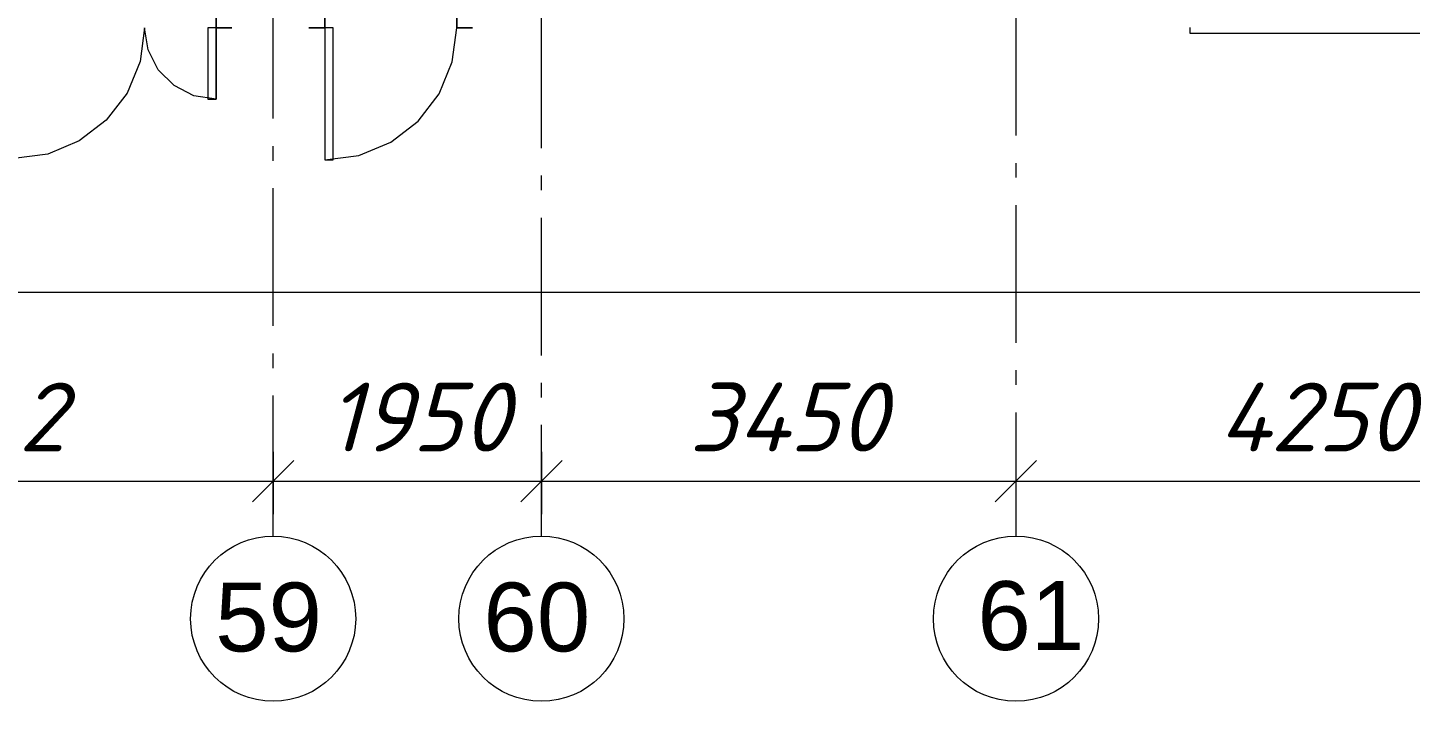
# Model space of a CAD drawing. Header units: millimetres. Extents: x -537608 to 253996, y -217170 to 186033.
# Drawn here: x -283861 to -273809, y -217170 to -212277 of the extents above; entities that cross this region are included whole.
import ezdxf

# ---------------------------------------------------------------- set-up
doc = ezdxf.new("R2010")
doc.units = ezdxf.units.MM
doc.layers.add('PDF _Геометрия', color=7, linetype='Continuous')
doc.layers.add('PDF _Текст', color=7, linetype='Continuous')
doc.styles.add('PDF ArialMT', font='arial.ttf')
doc.styles.add('PDF ISOCPEUR Italic', font='isocpeui.ttf')

msp = doc.modelspace()

# ---------------------------------------------------------------- linework, layer by layer
at = {"layer": 'PDF _Геометрия', "color": 253, "lineweight": 9, "true_color": 0xaaaaaa}
for p, q in [((-282076.17, -212937.4894), (-282076.17, -211937.4892)), ((-276676.1699, -212060.0785), (-276676.1699, -213060.0829)), ((-280126.17, -213151.3294), (-280126.17, -212151.3293)), ((-275410.9042, -212319.656), (-275410.9042, -212276.6571)), ((-273710.9031, -212319.656), (-275410.9042, -212319.656)), ((-282076.17, -213243.3209), (-282076.17, -213137.4902)), ((-276676.1699, -213260.0795), (-276676.1699, -213365.9144)), ((-280126.17, -213457.161), (-280126.17, -213351.3303)), ((-282076.17, -214443.3219), (-282076.17, -213443.3218)), ((-276676.1699, -213565.9153), (-276676.1699, -214565.9154)), ((-280126.17, -214657.1619), (-280126.17, -213657.1619)), ((-282076.17, -214749.1577), (-282076.17, -214643.3227)), ((-276676.1699, -214765.9163), (-276676.1699, -214871.7469)), ((-280126.17, -214962.9978), (-280126.17, -214857.1628)), ((-282076.17, -215970.417), (-282076.17, -214949.1586)), ((-276676.1699, -215071.7478), (-276676.1699, -215970.417)), ((-280126.17, -215970.417), (-280126.17, -215162.9943))]:
    msp.add_line(p, q, dxfattribs=at)
at = {"layer": 'PDF _Геометрия', "lineweight": 9}
for p, q in [((-282491.1714, -212277.1566), (-282491.1714, -212162.1587)), ((-282491.1714, -212162.1587), (-282491.1714, -212277.1566)), ((-281701.1705, -212277.1566), (-281701.1705, -212162.1587)), ((-281701.1705, -212162.1587), (-281701.1705, -212277.1566)), ((-280741.1702, -212277.1566), (-280741.1702, -212162.1587)), ((-280741.1702, -212162.1587), (-280741.1702, -212277.1566)), ((-283011.1703, -212277.1566), (-283043.5421, -212523.0369)), ((-282985.7203, -212437.8446), (-283011.1703, -212277.1566)), ((-282551.1722, -212277.1566), (-282551.1722, -212797.1554)), ((-282491.1714, -212277.1566), (-282551.1722, -212277.1566)), ((-282491.1714, -212797.1554), (-282491.1714, -212277.1566)), ((-282491.1714, -212277.1566), (-282376.1714, -212277.1566)), ((-282376.1714, -212277.1566), (-282491.1714, -212277.1566)), ((-282491.1714, -212277.1566), (-282491.1714, -212797.1554)), ((-281701.1705, -212277.1566), (-281816.1707, -212277.1566)), ((-281816.1707, -212277.1566), (-281701.1705, -212277.1566)), ((-281641.1699, -212277.1566), (-281701.1705, -212277.1566)), ((-281701.1705, -212277.1566), (-281701.1705, -213237.1591)), ((-281701.1705, -212277.1566), (-281701.1705, -213237.1591)), ((-281641.1699, -213237.1591), (-281641.1699, -212277.1566)), ((-280773.8822, -212525.6248), (-280741.1702, -212277.1566)), ((-280741.1702, -212277.1566), (-280626.1701, -212277.1566)), ((-280626.1701, -212277.1566), (-280741.1702, -212277.1566)), ((-282911.861, -212582.8073), (-282985.7203, -212437.8446)), ((-283043.5421, -212523.0369), (-283138.4465, -212752.1587)), ((-282796.82, -212697.8482), (-282911.861, -212582.8073)), ((-280869.7855, -212757.1579), (-280773.8822, -212525.6248)), ((-282651.8594, -212771.7075), (-282796.82, -212697.8482)), ((-283138.4465, -212752.1587), (-283289.4203, -212948.9086)), ((-282491.1714, -212797.1554), (-282651.8594, -212771.7075)), ((-282551.1722, -212797.1554), (-282491.1714, -212797.1554)), ((-281022.3482, -212955.9789), (-280869.7855, -212757.1579)), ((-283289.4203, -212948.9086), (-283486.1724, -213099.8824)), ((-281221.1715, -213108.5416), (-281022.3482, -212955.9789)), ((-283486.1724, -213099.8824), (-283715.2942, -213194.789)), ((-283715.2942, -213194.789), (-283961.1724, -213227.1565)), ((-281452.7045, -213204.4472), (-281221.1715, -213108.5416)), ((-281701.1705, -213237.1591), (-281452.7045, -213204.4472)), ((-281701.1705, -213237.1591), (-281641.1699, -213237.1591)), ((-368366.2047, -214198.2382), (-264386.1644, -214198.2382)), ((-282076.17, -215358.8314), (-282076.17, -215570.9621)), ((-280126.17, -215358.8314), (-280126.17, -215570.9621)), ((-276676.1699, -215358.8314), (-276676.1699, -215570.9621)), ((-284476.1721, -215570.9621), (-282076.17, -215570.9621)), ((-282076.17, -215570.9621), (-280126.17, -215570.9621)), ((-282076.17, -215570.9621), (-282076.17, -215810.9649)), ((-280126.17, -215570.9621), (-276676.1699, -215570.9621)), ((-280126.17, -215570.9621), (-280126.17, -215810.9649)), ((-276676.1699, -215570.9621), (-272426.1683, -215570.9621)), ((-276676.1699, -215570.9621), (-276676.1699, -215810.9649))]:
    msp.add_line(p, q, dxfattribs=at)
at = {"layer": 'PDF _Геометрия', "lineweight": 20}
for p, q in [((-281926.1715, -215420.9614), (-282076.17, -215570.9621)), ((-279976.1694, -215420.9614), (-280126.17, -215570.9621)), ((-276526.1692, -215420.9614), (-276676.1699, -215570.9621)), ((-282076.17, -215570.9621), (-282226.1707, -215720.9627)), ((-280126.17, -215570.9621), (-280276.1707, -215720.9627)), ((-276676.1699, -215570.9621), (-276826.1705, -215720.9627))]:
    msp.add_line(p, q, dxfattribs=at)
for centre, radius in [((-282076.1724, -216570.4186), 600.0007), ((-280126.1702, -216570.4186), 600.0007), ((-276676.169, -216570.4194), 599.9992)]:
    msp.add_circle(centre, radius, dxfattribs=at)

# ---------------------------------------------------------------- texts
at = {"layer": 'PDF _Текст', "char_height": 500, "attachment_point": 4}
for s, insert, style in [('2 ', (-283927.4033, -215105.4502), 'PDF ISOCPEUR Italic'), ('1950', (-281685.3636, -215105.4502), 'PDF ISOCPEUR Italic'), ('3450', (-279052.4011, -215105.4502), 'PDF ISOCPEUR Italic'), ('4250', (-275202.4013, -215105.4502), 'PDF ISOCPEUR Italic'), ('59', (-282497.7272, -216561.3428), 'PDF ArialMT'), ('60', (-280547.7272, -216561.3428), 'PDF ArialMT'), ('61', (-276956.6116, -216551.0258), 'PDF ArialMT')]:
    msp.add_mtext(s, dxfattribs=dict(at, insert=insert, style=style))

doc.saveas('drawing.dxf')
